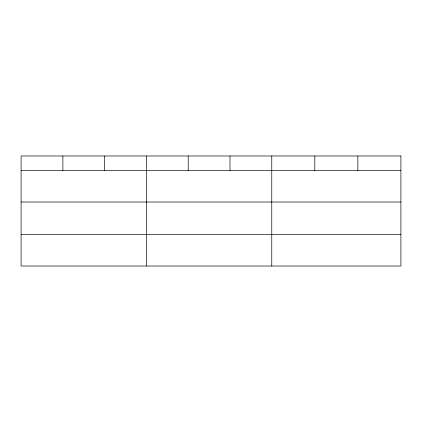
<?xml version="1.0" encoding="UTF-8"?>
<svg xmlns="http://www.w3.org/2000/svg" width="422" height="422" viewBox="0 0 422 422"><rect width="100%" height="100%" fill="white"/><g stroke="black" fill="none" stroke-linecap="round" stroke-linejoin="round"><path stroke-width="0.63" d="M21.1 170.488L400.9 170.488M21.1 202.017L400.9 202.017M21.1 234.5L400.9 234.5M357.856 155.971L357.856 170.488M314.812 155.971L314.812 170.488M271.768 155.971L271.768 266.029M229.99 155.971L229.99 170.488M188.212 155.971L188.212 170.488M146.434 155.971L146.434 266.029M104.656 155.971L104.656 170.488M62.878 155.971L62.878 170.488M400.9 155.971L21.1 155.971L21.1 266.029L400.9 266.029L400.9 155.971"/></g></svg>
